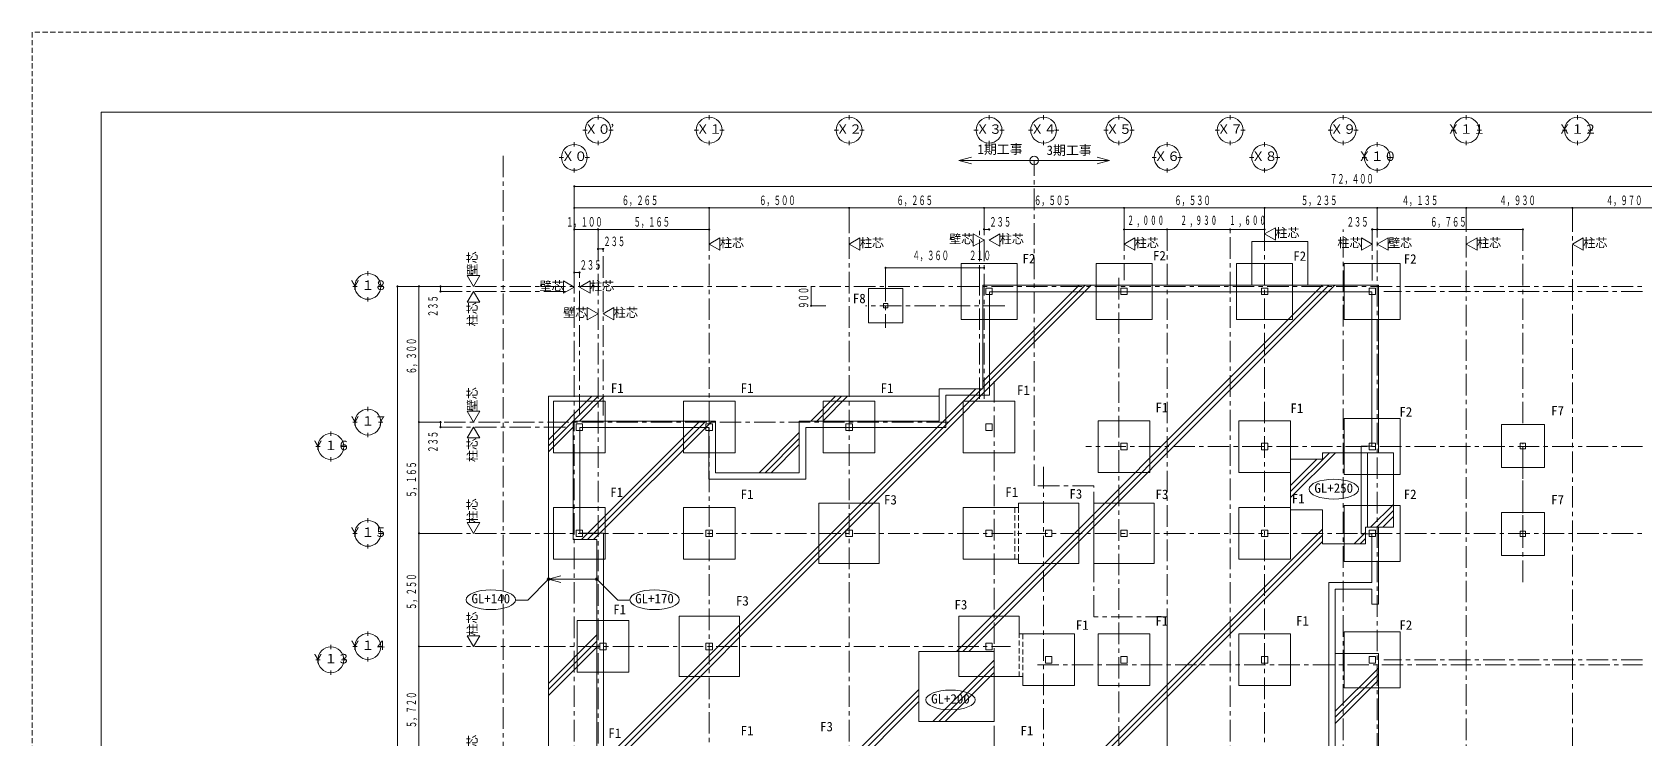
# Model space of a CAD drawing. Units: millimetres at full size, sheet at 1:200. Extents: x -59400 to 184562, y -133173 to 46006.
# Drawn here: x 65762 to 140666, y 9207 to 42000 of the extents above; entities that cross this region are included whole.
import ezdxf
from ezdxf.enums import TextEntityAlignment as Align

# ---------------------------------------------------------------- set-up
doc = ezdxf.new("R2010")
doc.units = ezdxf.units.MM
doc.header["$LTSCALE"] = 200
doc.header["$PDMODE"] = 32
doc.header["$PDSIZE"] = 120
doc.linetypes.add('CHAIN1', pattern=[8, 5, -1, 1, -1])
doc.linetypes.add('DASHED1', pattern=[1.8, 1.2, -0.6])
for name, color, linetype, lineweight in [('0-0', 4, 'CHAIN1', 5), ('0-1', 2, 'Continuous', 18), ('0-3', 4, 'CHAIN1', 5), ('0-4', 3, 'Continuous', 13), ('0-8', 2, 'Continuous', 18), ('0-9', 5, 'Continuous', 5), ('0-A', 2, 'Continuous', 18), ('0-E_補助線', 3, 'Continuous', 13), ('4-8', 5, 'Continuous', 5), ('4-9', 2, 'Continuous', 18), ('8-0', 6, 'Continuous', 20), ('8-1', 2, 'Continuous', 18), ('8-2', 3, 'Continuous', 13), ('8-5', 3, 'Continuous', 13), ('8-6', 7, 'Continuous', 5), ('8-8', 4, 'Continuous', 5), ('8-9', 4, 'Continuous', 5), ('8-A', 4, 'Continuous', 5), ('8-B', 2, 'CHAIN1', 18), ('F-F', 7, 'DASHED1', 9)]:
    doc.layers.add(name, color=color, linetype=linetype, lineweight=lineweight)
doc.layers.add('0-B', color=2, linetype='Continuous')
doc.layers.add('4-A', color=2, linetype='Continuous')
doc.styles.add('ＭＳ ゴシック', font='')
doc.styles.get('ＭＳ ゴシック').set_extended_font_data('MS Gothic')

msp = doc.modelspace()

# ---------------------------------------------------------------- linework, layer by layer
at = {"layer": '0-0'}
for p, q in [((109763.1, 24982.4), (109763.1, 32847.5)), ((109973.1, 24982.4), (109973.1, 32847.5)), ((116478.1, 32847.5), (116478.1, 30493.5)), ((128243.1, -2731), (128243.1, 32847.5)), ((135008.1, 32847.5), (135008.1, 23670.6)), ((92043.1, -24617.7), (92043.1, 31847.5)), ((92278.1, 24205.6), (92278.1, 31940.7)), ((90943.1, -29318.6), (90943.1, 30847.5)), ((91178.1, 24205.6), (91178.1, 30847.5)), ((84727.1, 30205.6), (140566.2, 30205.6)), ((105403.1, 30507.8), (105403.1, 28279.6)), ((116243.1, 30595.4), (116243.1, -29318.6)), ((110938, 29305.6), (104467.3, 29305.6)), ((110443.1, 25809.1), (110443.1, -29318.6)), ((108295.2, 23905.6), (84727.1, 23905.6)), ((112743.1, 21828.6), (112743.1, -29318.6)), ((112451.4, 12635.6), (140566.2, 12635.6))]:
    msp.add_line(p, q, dxfattribs=at)
at = {"layer": '0-1', "color": 5, "lineweight": 5}
for p, q in [((68962.1, 38291.2), (68962.1, -38291.2)), ((181362.6, 38291.2), (68962.1, 38291.2))]:
    msp.add_line(p, q, dxfattribs=at)
at = {"layer": '0-3'}
for p, q in [((97208.1, 32847.5), (97208.1, -29318.6)), ((103708.1, -29318.6), (103708.1, 32847.5)), ((118478.1, 32847.5), (118478.1, -3695.3)), ((121408.1, -29318.6), (121408.1, 32847.5)), ((123008.1, 32847.5), (123008.1, 25.6)), ((126658.1, -29258.9), (126658.1, 32847.5)), ((128008.1, 32847.5), (128008.1, 30474.5)), ((132378.1, -29258.9), (132378.1, 32847.5)), ((137308.1, 3935.6), (137308.1, 32847.5)), ((84727.1, 29970.6), (90643.1, 29970.6)), ((140566.2, 29970.6), (128543.1, 29970.6)), ((84727.1, 23670.6), (90643.1, 23670.6)), ((140566.2, 22770.6), (114703.3, 22770.6)), ((135008.1, 18590.6), (135008.1, 22920.6)), ((135008.1, 16473), (135008.1, 22920.6)), ((84727.1, 18740.6), (140566.2, 18740.6)), ((84727.1, 13490.6), (111211.6, 13490.6)), ((140566.2, 12870.6), (128543.1, 12870.6))]:
    msp.add_line(p, q, dxfattribs=at)
at = {"layer": '0-4', "color": 2, "lineweight": 18}
for points in [[(97708.1, 32460.2), (97708.1, 31882.9), (97208.1, 32171.5)], [(104208.1, 32460.2), (104208.1, 31882.9), (103708.1, 32171.5)], [(109473.1, 32642), (109973.1, 32353.3), (109473.1, 32064.6)], [(110708.1, 32642), (110708.1, 32064.6), (110208.1, 32353.3)], [(116978.1, 32460.2), (116978.1, 31882.9), (116478.1, 32171.5)], [(123508.1, 32925.3), (123508.1, 32348), (123008.1, 32636.7)], [(127508.1, 32460.2), (127508.1, 31882.9), (128008.1, 32171.5)], [(128743.1, 32460.2), (128243.1, 32171.5), (128743.1, 31882.9)], [(132878.1, 32460.2), (132878.1, 31882.9), (132378.1, 32171.5)], [(137808.1, 32460.2), (137808.1, 31882.9), (137308.1, 32171.5)], [(85969.9, 30705.6), (86258.6, 30205.6), (86547.3, 30705.6)], [(85969.9, 29470.6), (86547.3, 29470.6), (86258.6, 29970.6)], [(90443.1, 30460.2), (90943.1, 30171.6), (90443.1, 29882.9)], [(91678.1, 30460.2), (91678.1, 29882.9), (91178.1, 30171.6)], [(91543.1, 29222.9), (92043.1, 28934.3), (91543.1, 28645.6)], [(92778.1, 29222.9), (92778.1, 28645.6), (92278.1, 28934.3)], [(85969.9, 24405.6), (86258.6, 23905.6), (86547.3, 24405.6)], [(85969.9, 23170.6), (86547.3, 23170.6), (86258.6, 23670.6)], [(85969.9, 19240.6), (86547.3, 19240.6), (86258.6, 18740.6)], [(85969.9, 13990.6), (86547.3, 13990.6), (86258.6, 13490.6)]]:
    msp.add_lwpolyline(points, close=True, dxfattribs=at)
at = {"layer": '0-4'}
for points in [[(110058.1, 29820.6), (110358.1, 29820.6), (110358.1, 30120.6), (110058.1, 30120.6)], [(116328.1, 29820.6), (116628.1, 29820.6), (116628.1, 30120.6), (116328.1, 30120.6)], [(122858.1, 29820.6), (123158.1, 29820.6), (123158.1, 30120.6), (122858.1, 30120.6)], [(127858.1, 29820.6), (128158.1, 29820.6), (128158.1, 30120.6), (127858.1, 30120.6)], [(91028.1, 23520.6), (91328.1, 23520.6), (91328.1, 23820.6), (91028.1, 23820.6)], [(97058.1, 23520.6), (97358.1, 23520.6), (97358.1, 23820.6), (97058.1, 23820.6)], [(103558.1, 23520.6), (103858.1, 23520.6), (103858.1, 23820.6), (103558.1, 23820.6)], [(110058.1, 23520.6), (110358.1, 23520.6), (110358.1, 23820.6), (110058.1, 23820.6)], [(116328.1, 22620.6), (116628.1, 22620.6), (116628.1, 22920.6), (116328.1, 22920.6)], [(122858.1, 22620.6), (123158.1, 22620.6), (123158.1, 22920.6), (122858.1, 22920.6)], [(127858.1, 22620.6), (128158.1, 22620.6), (128158.1, 22920.6), (127858.1, 22920.6)], [(91028.1, 18590.6), (91328.1, 18590.6), (91328.1, 18890.6), (91028.1, 18890.6)], [(97058.1, 18590.6), (97358.1, 18590.6), (97358.1, 18890.6), (97058.1, 18890.6)], [(103558.1, 18590.6), (103858.1, 18590.6), (103858.1, 18890.6), (103558.1, 18890.6)], [(110058.1, 18590.6), (110358.1, 18590.6), (110358.1, 18890.6), (110058.1, 18890.6)], [(112828.1, 18590.6), (113128.1, 18590.6), (113128.1, 18890.6), (112828.1, 18890.6)], [(116328.1, 18590.6), (116628.1, 18590.6), (116628.1, 18890.6), (116328.1, 18890.6)], [(122858.1, 18590.6), (123158.1, 18590.6), (123158.1, 18890.6), (122858.1, 18890.6)], [(127858.1, 18590.6), (128158.1, 18590.6), (128158.1, 18890.6), (127858.1, 18890.6)], [(92128.1, 13340.6), (92428.1, 13340.6), (92428.1, 13640.6), (92128.1, 13640.6)], [(97058.1, 13340.6), (97358.1, 13340.6), (97358.1, 13640.6), (97058.1, 13640.6)], [(110058.1, 13340.6), (110358.1, 13340.6), (110358.1, 13640.6), (110058.1, 13640.6)], [(112828.1, 12720.6), (113128.1, 12720.6), (113128.1, 13020.6), (112828.1, 13020.6)], [(116328.1, 12720.6), (116628.1, 12720.6), (116628.1, 13020.6), (116328.1, 13020.6)], [(122858.1, 12720.6), (123158.1, 12720.6), (123158.1, 13020.6), (122858.1, 13020.6)], [(127858.1, 12720.6), (128158.1, 12720.6), (128158.1, 13020.6), (127858.1, 13020.6)]]:
    msp.add_lwpolyline(points, close=True, dxfattribs=at)
at = {"layer": '0-8'}
for p, q in [((91543.1, 37453.8), (91343.1, 37453.8)), ((92043.1, 37953.8), (92043.1, 38153.8)), ((92543.1, 37453.8), (92743.1, 37453.8)), ((96708.1, 37453.8), (96508.1, 37453.8)), ((97208.1, 37953.8), (97208.1, 38153.8)), ((97708.1, 37453.8), (97908.1, 37453.8)), ((103208.1, 37453.8), (103008.1, 37453.8)), ((103708.1, 37953.8), (103708.1, 38153.8)), ((104208.1, 37453.8), (104408.1, 37453.8)), ((109708.1, 37453.8), (109508.1, 37453.8)), ((110208.1, 37953.8), (110208.1, 38153.8)), ((110708.1, 37453.8), (110908.1, 37453.8)), ((112243.1, 37453.8), (112043.1, 37453.8)), ((112743.1, 37953.8), (112743.1, 38153.8)), ((113243.1, 37453.8), (113443.1, 37453.8)), ((115743.1, 37453.8), (115543.1, 37453.8)), ((116243.1, 37953.8), (116243.1, 38153.8)), ((116743.1, 37453.8), (116943.1, 37453.8)), ((120908.1, 37453.8), (120708.1, 37453.8)), ((121408.1, 37953.8), (121408.1, 38153.8)), ((121908.1, 37453.8), (122108.1, 37453.8)), ((126158.1, 37453.8), (125958.1, 37453.8)), ((126658.1, 37953.8), (126658.1, 38153.8)), ((127158.1, 37453.8), (127358.1, 37453.8)), ((131878.1, 37453.8), (131678.1, 37453.8)), ((132378.1, 37953.8), (132378.1, 38153.8)), ((132878.1, 37453.8), (133078.1, 37453.8)), ((137043.1, 37453.8), (136843.1, 37453.8)), ((137543.1, 37953.8), (137543.1, 38153.8)), ((138043.1, 37453.8), (138243.1, 37453.8)), ((90943.1, 36694.3), (90943.1, 36894.3)), ((92043.1, 36953.8), (92043.1, 36753.8)), ((97208.1, 36953.8), (97208.1, 36753.8)), ((103708.1, 36953.8), (103708.1, 36753.8)), ((110208.1, 36953.8), (110208.1, 36753.8)), ((112743.1, 36953.8), (112743.1, 36753.8)), ((116243.1, 36953.8), (116243.1, 36753.8)), ((118478.1, 36694.3), (118478.1, 36894.3)), ((121408.1, 36953.8), (121408.1, 36753.8)), ((123008.1, 36694.3), (123008.1, 36894.3)), ((126658.1, 36953.8), (126658.1, 36753.8)), ((128243.1, 36694.3), (128243.1, 36894.3)), ((132378.1, 36953.8), (132378.1, 36753.8)), ((137543.1, 36953.8), (137543.1, 36753.8)), ((90443.1, 36194.3), (90243.1, 36194.3)), ((91443.1, 36194.3), (91643.1, 36194.3)), ((117978.1, 36194.3), (117778.1, 36194.3)), ((118978.1, 36194.3), (119178.1, 36194.3)), ((122508.1, 36194.3), (122308.1, 36194.3)), ((123508.1, 36194.3), (123708.1, 36194.3)), ((127743.1, 36194.3), (127543.1, 36194.3)), ((128743.1, 36194.3), (128943.1, 36194.3)), ((90943.1, 35694.3), (90943.1, 35494.3)), ((118478.1, 35694.3), (118478.1, 35494.3)), ((123008.1, 35694.3), (123008.1, 35494.3)), ((128243.1, 35694.3), (128243.1, 35494.3)), ((97708.1, 32460.2), (97208.1, 32171.5)), ((97708.1, 31882.9), (97708.1, 32460.2)), ((104208.1, 32460.2), (103708.1, 32171.5)), ((104208.1, 31882.9), (104208.1, 32460.2)), ((109473.1, 32642), (109973.1, 32353.3)), ((109473.1, 32064.6), (109473.1, 32642)), ((109973.1, 32353.3), (109473.1, 32064.6)), ((110708.1, 32642), (110208.1, 32353.3)), ((110208.1, 32353.3), (110708.1, 32064.6)), ((110708.1, 32064.6), (110708.1, 32642)), ((116978.1, 32460.2), (116478.1, 32171.5)), ((116978.1, 31882.9), (116978.1, 32460.2)), ((123508.1, 32925.3), (123008.1, 32636.7)), ((123008.1, 32636.7), (123508.1, 32348)), ((123508.1, 32348), (123508.1, 32925.3)), ((127508.1, 32460.2), (128008.1, 32171.5)), ((127508.1, 31882.9), (127508.1, 32460.2)), ((128743.1, 32460.2), (128243.1, 32171.5)), ((128743.1, 31882.9), (128743.1, 32460.2)), ((132878.1, 32460.2), (132378.1, 32171.5)), ((132878.1, 31882.9), (132878.1, 32460.2)), ((137808.1, 32460.2), (137308.1, 32171.5)), ((137808.1, 31882.9), (137808.1, 32460.2)), ((97208.1, 32171.5), (97708.1, 31882.9)), ((103708.1, 32171.5), (104208.1, 31882.9)), ((116478.1, 32171.5), (116978.1, 31882.9)), ((128008.1, 32171.5), (127508.1, 31882.9)), ((128243.1, 32171.5), (128743.1, 31882.9)), ((132378.1, 32171.5), (132878.1, 31882.9)), ((137308.1, 32171.5), (137808.1, 31882.9)), ((81353.8, 30705.6), (81353.8, 30905.6)), ((80853.8, 30205.6), (80653.8, 30205.6)), ((81853.8, 30205.6), (82053.8, 30205.6)), ((85969.9, 30705.6), (86258.6, 30205.6)), ((86547.3, 30705.6), (85969.9, 30705.6)), ((85969.9, 29470.6), (86258.6, 29970.6)), ((86258.6, 30205.6), (86547.3, 30705.6)), ((86258.6, 29970.6), (86547.3, 29470.6)), ((90443.1, 30460.2), (90943.1, 30171.6)), ((90443.1, 29882.9), (90443.1, 30460.2)), ((90943.1, 30171.6), (90443.1, 29882.9)), ((91678.1, 30460.2), (91178.1, 30171.6)), ((91178.1, 30171.6), (91678.1, 29882.9)), ((91678.1, 29882.9), (91678.1, 30460.2)), ((81353.8, 29705.6), (81353.8, 29505.6)), ((86547.3, 29470.6), (85969.9, 29470.6)), ((91543.1, 29222.9), (92043.1, 28934.3)), ((91543.1, 28645.6), (91543.1, 29222.9)), ((92778.1, 29222.9), (92278.1, 28934.3)), ((92778.1, 28645.6), (92778.1, 29222.9)), ((92043.1, 28934.3), (91543.1, 28645.6)), ((92278.1, 28934.3), (92778.1, 28645.6)), ((81353.8, 24405.6), (81353.8, 24605.6)), ((85969.9, 24405.6), (86258.6, 23905.6)), ((86547.3, 24405.6), (85969.9, 24405.6)), ((86258.6, 23905.6), (86547.3, 24405.6)), ((79632.1, 23270.6), (79632.1, 23470.6)), ((80853.8, 23905.6), (80653.8, 23905.6)), ((81353.8, 23405.6), (81353.8, 23205.6)), ((81853.8, 23905.6), (82053.8, 23905.6)), ((85969.9, 23170.6), (86258.6, 23670.6)), ((86258.6, 23670.6), (86547.3, 23170.6)), ((79132.1, 22770.6), (78932.1, 22770.6)), ((80132.1, 22770.6), (80332.1, 22770.6)), ((86547.3, 23170.6), (85969.9, 23170.6)), ((79632.1, 22270.6), (79632.1, 22070.6)), ((80853.8, 18740.6), (80653.8, 18740.6)), ((81353.8, 19240.6), (81353.8, 19440.6)), ((81853.8, 18740.6), (82053.8, 18740.6)), ((85969.9, 19240.6), (86258.6, 18740.6)), ((86547.3, 19240.6), (85969.9, 19240.6)), ((86258.6, 18740.6), (86547.3, 19240.6)), ((81353.8, 18240.6), (81353.8, 18040.6)), ((79632.1, 13370.6), (79632.1, 13570.6)), ((80853.8, 13490.6), (80653.8, 13490.6)), ((81353.8, 13990.6), (81353.8, 14190.6)), ((81853.8, 13490.6), (82053.8, 13490.6)), ((85969.9, 13990.6), (86258.6, 13490.6)), ((86547.3, 13990.6), (85969.9, 13990.6)), ((86258.6, 13490.6), (86547.3, 13990.6)), ((79132.1, 12870.6), (78932.1, 12870.6)), ((80132.1, 12870.6), (80332.1, 12870.6)), ((81353.8, 12990.6), (81353.8, 12790.6)), ((79632.1, 12370.6), (79632.1, 12170.6))]:
    msp.add_line(p, q, dxfattribs=at)
for centre in [(92043.1, 37453.8), (97208.1, 37453.8), (103708.1, 37453.8), (110208.1, 37453.8), (112743.1, 37453.8), (116243.1, 37453.8), (121408.1, 37453.8), (126658.1, 37453.8), (132378.1, 37453.8), (137543.1, 37453.8), (90943.1, 36194.3), (118478.1, 36194.3), (123008.1, 36194.3), (128243.1, 36194.3), (81353.8, 30205.6), (81353.8, 23905.6), (79632.1, 22770.6), (81353.8, 18740.6), (81353.8, 13490.6), (79632.1, 12870.6)]:
    msp.add_circle(centre, 600, dxfattribs=at)
at = {"layer": '0-9'}
for p, q in [((109973.1, 32847.5), (110208.1, 32847.5)), ((128243.1, 32847.5), (128008.1, 32847.5)), ((92043.1, 31940.7), (92278.1, 31940.7)), ((90943.1, 30847.5), (91178.1, 30847.5)), ((84727.1, 30205.6), (84727.1, 29970.6)), ((84727.1, 23905.6), (84727.1, 23670.6))]:
    msp.add_line(p, q, dxfattribs=at)
msp.add_lwpolyline([(90943.1, 32847.5), (92043.1, 32847.5), (97208.1, 32847.5)], dxfattribs=at)
at = {"layer": '0-A', "color": 3, "lineweight": 13}
for p, q in [((134883.1, 22670.6), (134883.1, 22920.6)), ((134883.1, 22920.6), (135133.1, 22920.6)), ((134883.1, 22670.6), (135133.1, 22670.6)), ((135133.1, 22670.6), (135133.1, 22920.6)), ((134883.1, 18840.6), (135133.1, 18840.6)), ((134883.1, 18590.6), (134883.1, 18840.6)), ((135133.1, 18590.6), (135133.1, 18840.6)), ((134883.1, 18590.6), (135133.1, 18590.6))]:
    msp.add_line(p, q, dxfattribs=at)
at = {"layer": '0-A'}
for centre in [(90943.1, 32847.5), (92043.1, 32847.5), (97208.1, 32847.5), (109973.1, 32847.5), (110208.1, 32847.5), (128008.1, 32847.5), (128243.1, 32847.5), (92043.1, 31940.7), (92278.1, 31940.7), (90943.1, 30847.5), (91178.1, 30847.5), (84727.1, 30205.6), (84727.1, 29970.6), (84727.1, 23905.6), (84727.1, 23670.6)]:
    msp.add_circle(centre, 30, dxfattribs=at)
at = {"layer": '0-E_補助線'}
msp.add_lwpolyline([(105303.1, 29205.6), (105503.1, 29205.6), (105503.1, 29405.6), (105303.1, 29405.6)], close=True, dxfattribs=at)
at = {"layer": '4-8'}
for p, q in [((163343.1, 34847.5), (90943.1, 34847.5)), ((90943.1, 34847.5), (90943.1, 30847.5)), ((97208.1, 33847.5), (97208.1, 32847.5)), ((103708.1, 33847.5), (103708.1, 32847.5)), ((109973.1, 33847.5), (109973.1, 32847.5)), ((116478.1, 33847.5), (123008.1, 33847.5)), ((116478.1, 33847.5), (116478.1, 32847.5)), ((123008.1, 33847.5), (128243.1, 33847.5)), ((123008.1, 33847.5), (123008.1, 32847.5)), ((128243.1, 33847.5), (128243.1, 32847.5)), ((132378.1, 33847.5), (132378.1, 32847.5)), ((137308.1, 33847.5), (137308.1, 32847.5)), ((92043.1, 32847.5), (92043.1, 31847.5)), ((116478.1, 32847.5), (123008.1, 32847.5)), ((128243.1, 32847.5), (135008.1, 32847.5)), ((105403.1, 31064.4), (105403.1, 30387.4)), ((105403.1, 31064.4), (109763.1, 31064.4)), ((109763.1, 31064.4), (109763.1, 30387.4)), ((109763.1, 31064.4), (109973.1, 31064.4)), ((82727.1, 30205.6), (84727.1, 30205.6)), ((82727.1, -23194.4), (82727.1, 30205.6)), ((83727.1, 23905.6), (83727.1, 30205.6)), ((101943.8, 29305.6), (101943.8, 30205.6)), ((101943.8, 29305.6), (102620.8, 29305.6)), ((83727.1, 23905.6), (84727.1, 23905.6)), ((83727.1, 18740.6), (84727.1, 18740.6)), ((83727.1, 13490.6), (84727.1, 13490.6))]:
    msp.add_line(p, q, dxfattribs=at)
for points in [[(90943.1, 33847.5), (97208.1, 33847.5), (103708.1, 33847.5), (109973.1, 33847.5), (116478.1, 33847.5)], [(128243.1, 33847.5), (132378.1, 33847.5), (137308.1, 33847.5)], [(137308.1, 33847.5), (142278.1, 33847.5), (147208.1, 33847.5), (155943.1, 33847.5), (158178.1, 33847.5), (163343.1, 33847.5)], [(83727.1, 13490.6), (83727.1, 18740.6), (83727.1, 23905.6)], [(83727.1, 2605.6), (83727.1, 7770.6), (83727.1, 13490.6)]]:
    msp.add_lwpolyline(points, dxfattribs=at)
at = {"layer": '4-9'}
for centre in [(90943.1, 34847.5), (90943.1, 33847.5), (97208.1, 33847.5), (103708.1, 33847.5), (109973.1, 33847.5), (116478.1, 33847.5), (123008.1, 33847.5), (128243.1, 33847.5), (132378.1, 33847.5), (137308.1, 33847.5), (116478.1, 32847.5), (118478.1, 32847.5), (121408.1, 32847.5), (123008.1, 32847.5), (135008.1, 32847.5), (105403.1, 31064.4), (109763.1, 31064.4), (109973.1, 31064.4), (82727.1, 30205.6), (83727.1, 30205.6), (101943.8, 29305.6), (83727.1, 23905.6), (83727.1, 18740.6), (83727.1, 13490.6)]:
    msp.add_circle(centre, 25, dxfattribs=at)
at = {"layer": '8-0'}
for p, q in [((108808.1, 36046.9), (109387.7, 36202.2)), ((108808.1, 36046.9), (115808.1, 36046.9)), ((108808.1, 36046.9), (109387.7, 35891.6)), ((115808.1, 36046.9), (115228.5, 36202.2)), ((115808.1, 36046.9), (115228.5, 35891.6))]:
    msp.add_line(p, q, dxfattribs=at)
at = {"layer": '8-0', "linetype": 'CHAIN1'}
for p, q in [((112308.1, 20940.6), (112308.1, 36046.9)), ((115078.1, 20940.6), (112308.1, 20940.6)), ((115078.1, 14870.6), (115078.1, 20940.6)), ((118478.1, 14870.6), (115078.1, 14870.6)), ((118478.1, 5500.6), (118478.1, 14870.6))]:
    msp.add_line(p, q, dxfattribs=at)
at = {"layer": '8-0'}
msp.add_circle((112308.1, 36046.9), 200, dxfattribs=at)
at = {"layer": '8-1'}
for p, q in [((108908.1, 31270.6), (108908.1, 28670.6)), ((115178.1, 31270.6), (115178.1, 28670.6)), ((121708.1, 31270.6), (121708.1, 28670.6)), ((108908.1, 28670.6), (111508.1, 28670.6)), ((115178.1, 28670.6), (117778.1, 28670.6)), ((121708.1, 28670.6), (124308.1, 28670.6)), ((126708.1, 24070.6), (126708.1, 21470.6)), ((126708.1, 21470.6), (129308.1, 21470.6)), ((109008.1, 19940.6), (109008.1, 17540.6)), ((111578.1, 19940.6), (109008.1, 19940.6)), ((111578.1, 20140.6), (111578.1, 19940.6)), ((109008.1, 17540.6), (111578.1, 17540.6)), ((111578.1, 17540.6), (111578.1, 17340.6)), ((111608.1, 14070.6), (111608.1, 14890.6)), ((114178.1, 14070.6), (111608.1, 14070.6)), ((129308.1, 14170.6), (126708.1, 14170.6)), ((129308.1, 11570.6), (129308.1, 14170.6)), ((108808.1, 12090.6), (111778.1, 12090.6)), ((111778.1, 12090.6), (111778.1, 11670.6))]:
    msp.add_line(p, q, dxfattribs=at)
at = {"layer": '8-1', "linetype": 'DASHED1'}
for p, q in [((111408.1, 17540.6), (111408.1, 19940.6)), ((111578.1, 19940.6), (111578.1, 17540.6)), ((111608.1, 12090.6), (111608.1, 14070.6)), ((111778.1, 14070.6), (111778.1, 12090.6))]:
    msp.add_line(p, q, dxfattribs=at)
at = {"layer": '8-1', "color": 7, "lineweight": 9}
for q in [(90322.7, 16766.5), (91993.1, 16611.2), (90322.7, 16455.9)]:
    msp.add_line((89743.1, 16611.2), q, dxfattribs=at)
at = {"layer": '8-1'}
for points in [[(111508.1, 28670.6), (111508.1, 31270.6), (108908.1, 31270.6)], [(117778.1, 28670.6), (117778.1, 31270.6), (115178.1, 31270.6)], [(124308.1, 28670.6), (124308.1, 31270.6), (121708.1, 31270.6)], [(129308.1, 21470.6), (129308.1, 24070.6), (126708.1, 24070.6)], [(111578.1, 17340.6), (114378.1, 17340.6), (114378.1, 20140.6), (111578.1, 20140.6)], [(111608.1, 14890.6), (108808.1, 14890.6), (108808.1, 12090.6)], [(111778.1, 11670.6), (114178.1, 11670.6), (114178.1, 14070.6)], [(126708.1, 14170.6), (126708.1, 11570.6), (129308.1, 11570.6)]]:
    msp.add_lwpolyline(points, dxfattribs=at)
for points in [[(126708.1, 28670.6), (129308.1, 28670.6), (129308.1, 31270.6), (126708.1, 31270.6)], [(104603.1, 28505.6), (106203.1, 28505.6), (106203.1, 30105.6), (104603.1, 30105.6)], [(89978.1, 22470.6), (92378.1, 22470.6), (92378.1, 24870.6), (89978.1, 24870.6)], [(96008.1, 22470.6), (98408.1, 22470.6), (98408.1, 24870.6), (96008.1, 24870.6)], [(102508.1, 22470.6), (104908.1, 22470.6), (104908.1, 24870.6), (102508.1, 24870.6)], [(109008.1, 22470.6), (111408.1, 22470.6), (111408.1, 24870.6), (109008.1, 24870.6)], [(115278.1, 21570.6), (117678.1, 21570.6), (117678.1, 23970.6), (115278.1, 23970.6)], [(121808.1, 21570.6), (124208.1, 21570.6), (124208.1, 23970.6), (121808.1, 23970.6)], [(134008.1, 21795.6), (136008.1, 21795.6), (136008.1, 23795.6), (134008.1, 23795.6)], [(89978.1, 17540.6), (92378.1, 17540.6), (92378.1, 19940.6), (89978.1, 19940.6)], [(96008.1, 17540.6), (98408.1, 17540.6), (98408.1, 19940.6), (96008.1, 19940.6)], [(102308.1, 17340.6), (105108.1, 17340.6), (105108.1, 20140.6), (102308.1, 20140.6)], [(115078.1, 17340.6), (117878.1, 17340.6), (117878.1, 20140.6), (115078.1, 20140.6)], [(121808.1, 17540.6), (124208.1, 17540.6), (124208.1, 19940.6), (121808.1, 19940.6)], [(126708.1, 17440.6), (129308.1, 17440.6), (129308.1, 20040.6), (126708.1, 20040.6)], [(134008.1, 17715.6), (136008.1, 17715.6), (136008.1, 19715.6), (134008.1, 19715.6)], [(91078.1, 12290.6), (93478.1, 12290.6), (93478.1, 14690.6), (91078.1, 14690.6)], [(95808.1, 12090.6), (98608.1, 12090.6), (98608.1, 14890.6), (95808.1, 14890.6)], [(115278.1, 11670.6), (117678.1, 11670.6), (117678.1, 14070.6), (115278.1, 14070.6)], [(121808.1, 11670.6), (124208.1, 11670.6), (124208.1, 14070.6), (121808.1, 14070.6)]]:
    msp.add_lwpolyline(points, close=True, dxfattribs=at)
at = {"layer": '8-1', "color": 7, "lineweight": 9}
for points in [[(89743.1, 16611.2), (88776.5, 15644.6), (88241.7, 15644.6)], [(91993.1, 16611.2), (92959.7, 15644.6), (93494.5, 15644.6)]]:
    msp.add_lwpolyline(points, dxfattribs=at)
for centre, major_axis in [((126221.6, 20790.1), (1148.1, 0)), ((87066.1, 15658.9), (-1148.1, 0)), ((94670.1, 15658.9), (1148.1, 0)), ((108417.9, 11008.3), (1148.1, 0))]:
    msp.add_ellipse(centre, major_axis=major_axis, ratio=0.4, dxfattribs=at)
at = {"layer": '8-1', "color": 7}
for p in [(89743.1, 16611.2), (91993.1, 16611.2)]:
    msp.add_point(p, dxfattribs=at)
at = {"layer": '8-2'}
for p, q in [((122408.1, 32125.6), (122408.1, 32285.6)), ((125008.1, 32285.6), (122408.1, 32285.6)), ((125008.1, 30255.6), (125008.1, 32285.6)), ((122408.1, 32125.6), (122408.1, 30255.6)), ((109923.1, 30255.6), (128293.1, 30255.6)), ((109923.1, 30255.6), (109923.1, 25455.6)), ((128293.1, 22485.6), (128293.1, 30255.6)), ((89743.1, 25105.6), (107893.1, 25105.6)), ((107893.1, 25455.6), (109923.1, 25455.6)), ((90893.1, 23955.6), (90893.1, 18455.6)), ((128293.1, 19025.6), (128293.1, 15455.6)), ((90893.1, 18455.6), (91993.1, 18455.6)), ((127993.1, 18725.6), (127993.1, 16455.6)), ((125993.1, 16455.6), (127993.1, 16455.6)), ((126293.1, 16155.6), (127993.1, 16155.6)), ((127993.1, 16155.6), (127993.1, 15455.6)), ((128293.1, 15455.6), (127993.1, 15455.6)), ((126293.1, 13155.6), (128293.1, 13155.6)), ((128293.1, 3685.6), (128293.1, 13155.6))]:
    msp.add_line(p, q, dxfattribs=at)
for points in [[(127993.1, 18725.6), (127493.1, 18725.6), (127493.1, 22785.6), (127993.1, 22785.6), (127993.1, 29955.6), (110223.1, 29955.6), (110223.1, 25155.6), (108193.1, 25155.6), (108193.1, 23655.6), (101693.1, 23655.6), (101693.1, 21255.6), (97193.1, 21255.6), (97193.1, 23655.6), (91193.1, 23655.6), (91193.1, 18755.6), (92293.1, 18755.6), (92293.1, 7755.6)], [(89743.1, 25105.6), (89743.1, 1405.6), (103743.1, 1405.6), (103743.1, -694.4)], [(90893.1, 23955.6), (97493.1, 23955.6), (97493.1, 21555.6), (101393.1, 21555.6), (101393.1, 23955.6), (107893.1, 23955.6), (107893.1, 25455.6)], [(128293.1, 22485.6), (127793.1, 22485.6), (127793.1, 19025.6), (128293.1, 19025.6)], [(90893.1, 8055.6), (91993.1, 8055.6), (91993.1, 18455.6)], [(125993.1, 16455.6), (125993.1, 3385.6), (155693.1, 3385.6)]]:
    msp.add_lwpolyline(points, dxfattribs=at)
at = {"layer": '8-5'}
msp.add_line((127693.1, 18255.6), (125693.1, 18255.6), dxfattribs=at)
for points in [[(128993.1, 22485.6), (125693.1, 22485.6), (125693.1, 22185.6), (124213.1, 22185.6), (124213.1, 19828.1), (125693.1, 19828.1), (125693.1, 18255.6)], [(128993.1, 22485.6), (128993.1, 19025.6), (127693.1, 19025.6), (127693.1, 18255.6)]]:
    msp.add_lwpolyline(points, dxfattribs=at)
msp.add_lwpolyline([(110443.1, 13255.6), (110443.1, 10005.6), (106943.1, 10005.6), (106943.1, 13255.6)], close=True, dxfattribs=at)
at = {"layer": '8-6', "color": 3, "lineweight": 13}
msp.add_line((126293.1, 16155.6), (126293.1, 3685.6), dxfattribs=at)
at = {"layer": '8-8'}
for p, q in [((90893.1, 6195.6), (114953.1, 30255.6)), ((108701.1, 13255.6), (125701.1, 30255.6)), ((108984, 13255.6), (125984, 30255.6)), ((109266.8, 13255.6), (126266.8, 30255.6)), ((109923.1, 25508.4), (114670.3, 30255.6)), ((109923.1, 25791.3), (114387.4, 30255.6)), ((90893.1, 6478.4), (109870.3, 25455.6)), ((90893.1, 6761.3), (109587.4, 25455.6)), ((91273.7, 18455.6), (96773.7, 23955.6)), ((91556.6, 18455.6), (97056.6, 23955.6)), ((91839.4, 18455.6), (97339.4, 23955.6)), ((91993.1, -14766.1), (125693.1, 18933.9)), ((91993.1, -15049), (125693.1, 18651)), ((91993.1, -15331.8), (125693.1, 18368.2)), ((98001.1, 2555.6), (106943.1, 11497.6)), ((98284, 2555.6), (106943.1, 11214.7)), ((98566.8, 2555.6), (106943.1, 10931.9))]:
    msp.add_line(p, q, dxfattribs=at)
at = {"layer": '8-9'}
for p, q in [((89743.1, 22805.6), (92043.1, 25105.6)), ((89743.1, 23088.5), (91760.2, 25105.6)), ((91175.9, 23955.6), (92325.9, 25105.6)), ((101924, 23955.6), (103074, 25105.6)), ((102206.8, 23955.6), (103356.8, 25105.6)), ((102489.6, 23955.6), (103639.6, 25105.6)), ((89743.1, 22522.8), (90893.1, 23672.8)), ((99524, 21555.6), (101393.1, 23424.8)), ((99806.8, 21555.6), (101393.1, 23141.9)), ((100089.6, 21555.6), (101393.1, 22859.1)), ((89743.1, 11774.8), (91993.1, 14024.7)), ((89743.1, 11491.9), (91993.1, 13741.9)), ((89743.1, 11209.1), (91993.1, 13459.1)), ((126293.1, 10483.5), (128293.1, 12483.5)), ((126293.1, 10200.6), (128293.1, 12200.6)), ((126293.1, 9917.8), (128293.1, 11917.8))]:
    msp.add_line(p, q, dxfattribs=at)
at = {"layer": '8-A'}
for p, q in [((124213.1, 20398.4), (126300.3, 22485.6)), ((124213.1, 20681.3), (126017.4, 22485.6)), ((125693.1, 22444.1), (125734.6, 22485.6)), ((124213.1, 20964.1), (125434.6, 22185.6)), ((127931.5, 19025.6), (128993.1, 20087.2)), ((128214.3, 19025.6), (128993.1, 19804.4)), ((128497.1, 19025.6), (128993.1, 19521.6)), ((127161.5, 18255.6), (127693.1, 18787.2)), ((127444.3, 18255.6), (127693.1, 18504.4)), ((107597.7, 10005.6), (110443.1, 12851)), ((107880.6, 10005.6), (110443.1, 12568.1)), ((108163.4, 10005.6), (110443.1, 12285.3))]:
    msp.add_line(p, q, dxfattribs=at)
at = {"layer": '8-B'}
msp.add_line((87643.1, 36267.3), (87643.1, -32067.6), dxfattribs=at)
at = {"layer": 'F-F'}
msp.add_lwpolyline([(65762.3, 42000), (65762.3, -42000), (184562.3, -42000), (184562.3, 42000)], close=True, dxfattribs=at)

# ---------------------------------------------------------------- texts
at = {"layer": '0-8', "style": 'ＭＳ ゴシック'}
for s, height, p in [('Ｘ０’', 439.9, (91424.8, 37153.8)), ('Ｘ１', 439.9, (96608.1, 37153.8)), ('Ｘ２', 439.9, (103108.1, 37153.8)), ('Ｘ３', 439.9, (109608.1, 37153.8)), ('Ｘ４', 439.9, (112143.1, 37153.8)), ('Ｘ５', 439.9, (115643.1, 37153.8)), ('Ｘ７', 439.9, (120808.1, 37153.8)), ('Ｘ９', 439.9, (126058.1, 37153.8)), ('Ｘ１１', 439.9, (131478.1, 37153.8)), ('Ｘ１２', 439.9, (136643.1, 37153.8)), ('Ｘ０', 439.9, (90343.1, 35894.3)), ('Ｘ６', 439.9, (117878.1, 35894.3)), ('Ｘ８', 439.9, (122408.1, 35894.3)), ('Ｘ１０', 439.9, (127343.1, 35894.3)), ('柱芯', 410.6, (97708.1, 31891.6)), ('柱芯', 410.6, (104208.1, 31891.6)), ('壁芯', 410.6, (108353.1, 32073.3)), ('柱芯', 410.6, (110708.1, 32073.3)), ('柱芯', 410.6, (116978.1, 31891.6)), ('柱芯', 410.6, (123508.1, 32356.7)), ('柱芯', 410.6, (126388.1, 31891.6)), ('壁芯', 410.6, (128743.1, 31891.6)), ('柱芯', 410.6, (132878.1, 31891.6)), ('柱芯', 410.6, (137808.1, 31891.6)), ('Ｙ１８', 439.9, (80453.8, 29905.6)), ('壁芯', 410.6, (89323.1, 29891.5)), ('柱芯', 410.6, (91678.1, 29891.5)), ('壁芯', 410.6, (90423.1, 28654.3)), ('柱芯', 410.6, (92778.1, 28654.3)), ('Ｙ１７', 439.9, (80453.8, 23605.6)), ('Ｙ１６', 439.9, (78732.1, 22470.6)), ('Ｙ１５', 439.9, (80453.8, 18440.6)), ('Ｙ１４', 439.9, (80453.8, 13190.6)), ('Ｙ１３', 439.9, (78732.1, 12570.6))]:
    msp.add_text(s, height=height, dxfattribs=at).set_placement(p, align=Align.BOTTOM_LEFT)
for s, p in [('壁芯', (86538.6, 30705.6)), ('柱芯', (86538.6, 28350.6)), ('壁芯', (86538.6, 24405.6)), ('柱芯', (86538.6, 22050.6)), ('柱芯', (86538.6, 19240.6)), ('柱芯', (86538.6, 13990.6)), ('柱芯', (86538.6, 8270.6))]:
    msp.add_text(s, height=410.6, rotation=90, dxfattribs=at).set_placement(p, align=Align.BOTTOM_LEFT)
at = {"layer": '0-B', "style": 'ＭＳ ゴシック', "width": 0.55}
for s, p in [('１，１００', (90563.1, 32847.5)), ('５，１６５', (93695.6, 32847.5)), ('２３５', (110218.1, 32847.5)), ('２３５', (126818.1, 32847.5)), ('２３５', (92288.1, 31940.7)), ('２３５', (91188.1, 30847.5))]:
    msp.add_text(s, height=439.9, dxfattribs=at).set_placement(p, align=Align.BOTTOM_LEFT)
for p in [(84727.1, 28780.6), (84727.1, 22480.6)]:
    msp.add_text('２３５', height=439.9, rotation=90, dxfattribs=at).set_placement(p, align=Align.BOTTOM_LEFT)
at = {"layer": '4-A', "style": 'ＭＳ ゴシック', "width": 0.55}
for s, p in [('７２，４００', (126043.1, 34847.5)), ('６，２６５', (93145.6, 33847.5)), ('６，５００', (99528.1, 33847.5)), ('６，２６５', (105910.6, 33847.5)), ('６，５０５', (112295.6, 33847.5)), ('６，５３０', (118813.1, 33847.5)), ('５，２３５', (124695.6, 33847.5)), ('４，１３５', (129380.6, 33847.5)), ('４，９３０', (133913.1, 33847.5)), ('４，９７０', (138863.1, 33847.5)), ('６，７６５', (130695.6, 32847.5)), ('４，３６０', (106653.1, 31292.1)), ('２１０', (109278.1, 31292.1))]:
    msp.add_text(s, height=439.9, dxfattribs=at).set_placement(p, align=Align.BOTTOM_LEFT)
for s, p in [('９００', (101943.8, 29165.6)), ('６，３００', (83727.1, 26125.6)), ('５，１６５', (83727.1, 20393.1)), ('５，２５０', (83727.1, 15185.6)), ('５，７２０', (83727.1, 9700.6))]:
    msp.add_text(s, height=439.9, rotation=90, dxfattribs=at).set_placement(p, align=Align.BOTTOM_LEFT)
at = {"layer": '4-A', "char_height": 439.9, "attachment_point": 7, "style": 'ＭＳ ゴシック'}
for s, insert in [('\\T1.86;\\W0.6;2,000', (116693.1, 32947.5)), ('\\T1.86;\\W0.6;2,930', (119158.1, 32947.5)), ('\\T1.86;\\W0.6;1,600', (121423.1, 32947.5))]:
    msp.add_mtext(s, dxfattribs=dict(at, insert=insert))
at = {"layer": '8-0', "color": 7, "style": 'ＭＳ ゴシック'}
for s, p in [('1期工事', (109669, 36220)), ('3期工事', (112878.5, 36171.6))]:
    msp.add_text(s, height=439.9, dxfattribs=at).set_placement(p, align=Align.BOTTOM_LEFT)
at = {"layer": '8-1', "color": 7, "style": 'ＭＳ ゴシック'}
for s, p in [('F2', (111762.1, 31142.8)), ('F2', (117823, 31278.2)), ('F2', (124337.9, 31258.7)), ('F2', (129468.5, 31124.8)), ('F8', (103879.5, 29292.8)), ('F1', (92638.1, 25130.6)), ('F1', (98668.1, 25130.6)), ('F1', (105168.1, 25130.6)), ('F1', (111503.6, 25033.3)), ('F1', (117938.1, 24230.6)), ('F1', (124205.4, 24196.9)), ('F2', (129268.1, 24030.6)), ('F7', (136318.1, 24080.6)), ('GL+250', (125321.6, 20490.1)), ('F1', (92610.3, 20294.1)), ('F1', (98668.1, 20200.6)), ('F3', (105327.2, 19949.2)), ('F1', (110961.7, 20302.3)), ('F3', (113938.9, 20220.3)), ('F3', (117938.1, 20200.6)), ('F1', (124268.1, 20000.6)), ('F2', (129468.1, 20200.6)), ('F7', (136318.1, 19950.6)), ('GL+140', (86166.1, 15358.9)), ('GL+170', (93770.1, 15358.9)), ('F3', (98450.4, 15254.7)), ('F1', (92748.8, 14855.7)), ('F3', (108600.7, 15077)), ('F1', (114238.1, 14130.6)), ('F1', (117938.1, 14330.6)), ('F1', (124468.1, 14330.6)), ('F2', (129268.1, 14130.6)), ('GL+200', (107517.9, 10708.3)), ('F1', (98668.1, 9230.6)), ('F3', (102358.2, 9418.2)), ('F1', (111668.1, 9230.6)), ('F1', (92521.9, 9111.8))]:
    msp.add_text(s, height=439.9, dxfattribs=at).set_placement(p, align=Align.BOTTOM_LEFT)

doc.saveas('drawing.dxf')
